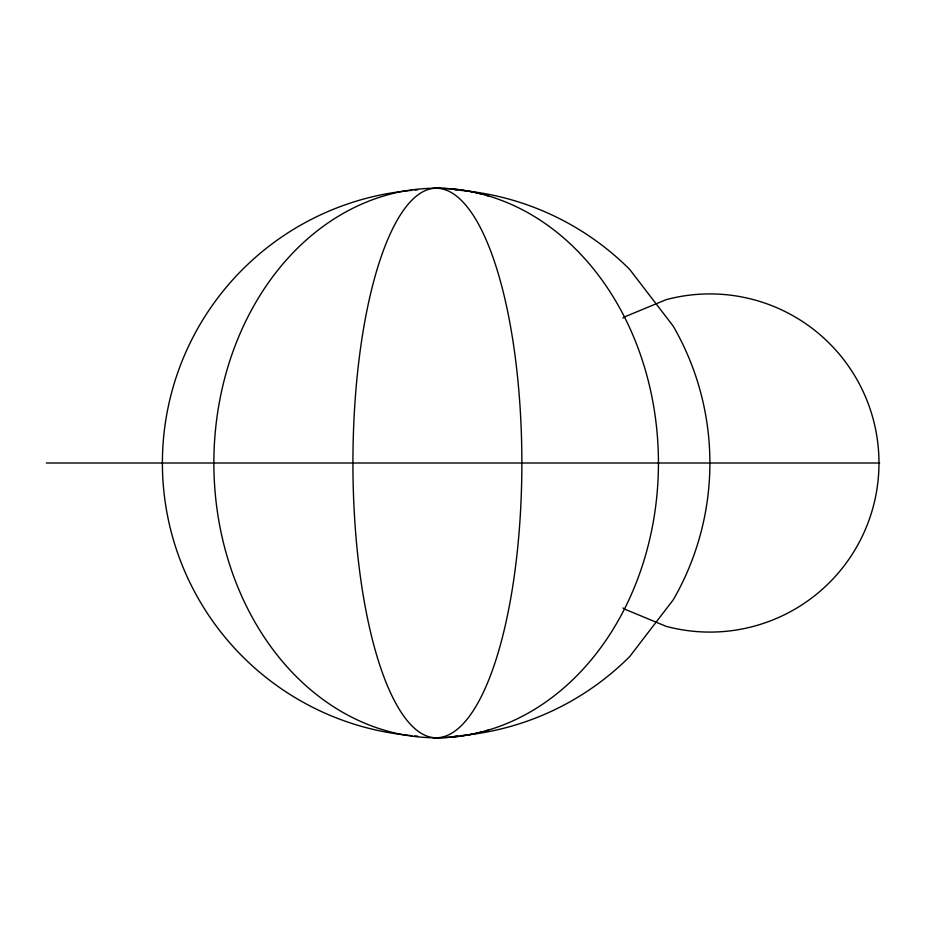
<?xml version="1.0" encoding="UTF-8"?>
<svg xmlns="http://www.w3.org/2000/svg" width="926" height="926" viewBox="0 0 926 926"><rect width="100%" height="100%" fill="white"/><g stroke="black" fill="none" stroke-linecap="round" stroke-linejoin="round"><path stroke-width="1.39" d="M46.3 463L879.7 463M622.92 607.988A169.076 169.076 0 0 0 625.351 609.424L666.13 626.323A169.076 169.076 0 0 0 878.971 463A169.076 169.076 0 0 0 666.13 299.677L625.351 316.576A169.076 169.076 0 0 0 622.92 318.012M460.43 735.661A273.737 273.737 0 0 0 629.715 656.557L673.225 599.863A273.737 273.737 0 0 0 673.225 326.137L629.715 269.443A273.737 273.737 0 0 0 460.43 190.339M457.56 735.904A273.737 273.737 0 0 1 454.701 736.112M417.614 736.112A273.737 273.737 0 0 1 414.744 735.904M411.885 735.661A273.737 273.737 0 0 1 411.885 190.339M414.744 190.096A273.737 273.737 0 0 1 417.614 189.888M454.701 189.888A273.737 273.737 0 0 1 457.56 190.096M438.704 737.64A274.767 83.236 90 0 1 352.922 463A274.767 83.236 90 0 1 438.704 188.36M482.712 731.679A274.767 222.298 90 0 1 213.86 463A274.767 222.298 90 0 1 482.712 194.321M485.479 195.085A274.767 222.298 90 0 1 488.233 195.872M488.233 730.128A274.767 222.298 90 0 1 485.479 730.915M436.158 188.233A274.767 222.298 -90 0 1 658.444 463A274.767 222.298 -90 0 1 436.158 737.767M433.542 188.36A274.767 85.701 -90 0 1 521.859 463A274.767 85.701 -90 0 1 433.542 737.64"/></g></svg>
